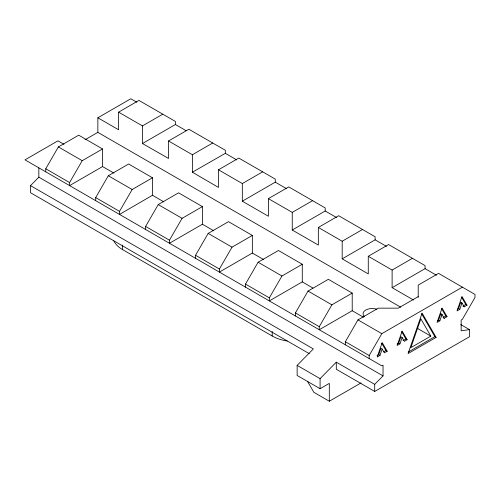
<?xml version="1.0" encoding="UTF-8"?>
<svg xmlns="http://www.w3.org/2000/svg" width="500" height="500" viewBox="0 0 500 500"><rect width="100%" height="100%" fill="white"/><g stroke="black" fill="none" stroke-linecap="round" stroke-linejoin="round"><path stroke-width="0.75" d="M377.069 355.637L378.744 354.669L380.944 348.319L382.194 349.038L384.394 352.85L387.181 351.238L382.194 342.6L377.206 357L379.994 355.387L382.194 349.038M397.025 344.113L398.7 343.15L400.9 336.8L402.144 337.519L404.344 341.331L407.131 339.719L402.144 331.081L397.156 345.481L399.944 343.869L402.144 337.519M437.488 320.75L438.606 320.106L440.806 313.756L442.05 314.481L444.25 318.288L447.038 316.681L442.05 308.038L437.062 322.438L439.85 320.831L442.05 314.481M457.444 309.231L458.556 308.587L460.756 302.238L462.006 302.956L464.206 306.769L466.994 305.156L462.006 296.519L457.019 310.919L459.806 309.306L462.006 302.956M45.75 171.831L45.75 168.775L58.375 146.919L78.7 135.181L102.544 148.95L102.544 166.575L69.594 185.594L69.594 182.544L82.219 160.681L102.544 148.95M95.688 200.656L95.688 197.606L108.306 175.744L128.631 164.013L152.475 177.775L152.475 195.263L163.85 201.887M152.475 195.263L119.531 214.425L119.531 211.369L132.15 189.513L152.475 177.775M145.619 229.488L145.619 226.431L158.238 204.575L178.569 192.838L202.413 206.606L202.413 224.231L169.462 243.256L169.462 240.2L182.081 218.344L202.413 206.606M195.55 258.312L195.55 255.263L208.175 233.406L228.5 221.669L252.344 235.431L252.344 253.062L219.394 272.081L219.394 269.031L232.019 247.169L252.344 235.431M245.487 287.144L245.487 284.094L258.106 262.231L278.431 250.494L302.275 264.262L302.275 281.887L269.331 300.912L269.331 297.856L281.95 276L302.275 264.262M295.419 315.975L295.419 312.919L308.038 291.062L328.369 279.325L352.212 293.094L352.212 310.719L319.262 329.738L319.262 326.688L331.881 304.825L352.212 293.094M345.35 344.8L345.35 341.75L357.975 319.887L378.3 308.156L398.256 308.156L418.206 296.631M369.194 358.569L369.194 355.519L381.819 333.656L462.381 287.144M309.3 353.681L30.512 192.725L30.512 185.625L38.844 177.169L38.844 167.963M307.494 381.294L313.85 392.306L329.312 401.238L329.312 383.381L320.087 388.706L297.137 375.462L297.137 365.381L313.35 348.925L30.512 185.625M320.087 388.706L320.087 378.631L336.3 362.175L374.706 384.35L374.706 391.444L336.3 369.269L336.3 362.175M374.706 384.35L383.038 375.894L383.038 365.15L381.819 365.856L25 159.85L57.95 140.825L63.975 144.306M400.637 307.169L97.856 132.356L97.856 117.788L130.806 98.763L136.825 102.244M118.606 112.144L138.931 100.406L175.4 121.456L175.4 124.513L142.45 143.531L142.45 125.906L118.606 112.144L118.606 129.769L97.856 117.788M85.006 139.781L97.856 132.356M142.45 125.906L162.781 114.169M142.45 143.531L168.538 158.456L168.538 140.969L188.869 129.231L225.331 150.287L225.331 153.338L236.706 159.906M168.538 140.969L192.387 154.738L212.712 143M218.475 169.8L238.8 158.062L275.269 179.112L275.269 182.169L242.319 201.194L242.319 183.562L218.475 169.8L218.475 187.425L192.387 172.219L192.387 154.738M242.319 183.562L262.644 171.831M268.406 198.625L288.738 186.894L325.2 207.944L325.2 211L292.25 230.019L292.25 212.394L268.406 198.625L268.406 216.25L242.319 201.194M292.25 212.394L312.581 200.656M318.337 227.456L338.669 215.719L375.131 236.775L375.131 239.825L342.188 258.85L342.188 241.225L318.337 227.456L318.337 245.081L292.25 230.019M342.188 241.225L362.512 229.488M368.275 256.288L388.6 244.55L425.069 265.6L425.069 268.656L392.119 287.675L392.119 270.05L368.275 256.288L368.275 273.913L342.188 258.85M392.119 270.05L412.444 258.312M383.7 351.806L385.931 350.519L387.181 351.238M403.1 340.606L405.887 339L407.131 339.719M447.038 316.681L445.794 315.956L443.006 317.569L444.25 318.288M463.519 305.725L465.744 304.438L466.994 305.156M430.825 336.119L410.875 347.638L420.85 318.837L430.825 336.119L418.206 328.831L417.438 327.506M408.175 352.081L434.862 336.669L436.112 337.388L408.088 353.569L422.1 313.119L436.112 337.388M329.312 401.238L361.062 382.906M374.706 391.444L469.487 336.725L469.487 329.625L460.725 324.569M192.387 172.219L225.331 153.338M469.487 329.625L461.156 330.794L461.156 320.05L462.381 319.344L475 297.481L475 294.431L438.537 273.375L418.206 285.113L418.206 297.375M102.544 166.575L113.919 173.075M175.4 124.513L186.1 130.688M275.269 182.169L286.637 188.731M325.2 211L336.569 217.562M375.131 239.825L386.506 246.394M425.069 268.656L436.438 275.219M462.956 306.05L464.206 306.769M458.556 308.587L459.806 309.306M392.119 287.675L413.525 300.038M438.606 320.106L439.85 320.831M202.413 224.231L213.781 230.794M252.344 253.062L263.719 259.625M302.275 281.887L312.981 288.069M352.212 310.719L363.581 317.281M398.7 343.15L399.944 343.869M58.375 146.919L82.219 160.681M108.306 175.744L132.15 189.513M158.238 204.575L182.081 218.344M208.175 233.406L232.019 247.169M258.106 262.231L281.95 276M308.038 291.062L331.881 304.825M357.975 319.887L381.819 333.656M378.744 354.669L379.994 355.387M45.75 168.775L69.594 182.544M95.688 197.606L119.531 211.369M145.619 226.431L169.462 240.2M195.55 255.263L219.394 269.031M245.487 284.094L269.331 297.856M295.419 312.919L319.262 326.688M345.35 341.75L369.194 355.519M38.844 177.169L383.038 375.894M113.875 240.931A33.512 19.344 0 0 0 122.55 249.606L272.2 336.006A33.512 19.344 0 0 0 287.219 341.012M297.137 365.381L320.087 378.631M461.525 297.125L465.744 304.438M460.756 302.238L461.494 303.506M441.575 308.65L445.794 315.956M440.806 313.756L441.538 315.031M421.631 313.75L434.862 336.669M401.662 331.688L405.887 339M381.712 343.206L385.931 350.519M272.2 331.45L272.2 336.006M122.55 245.05L122.55 249.606M364.275 316.444A9.169 5.294 0 0 1 365.731 310.056A9.169 5.294 0 0 1 376.8 309.212"/></g></svg>
